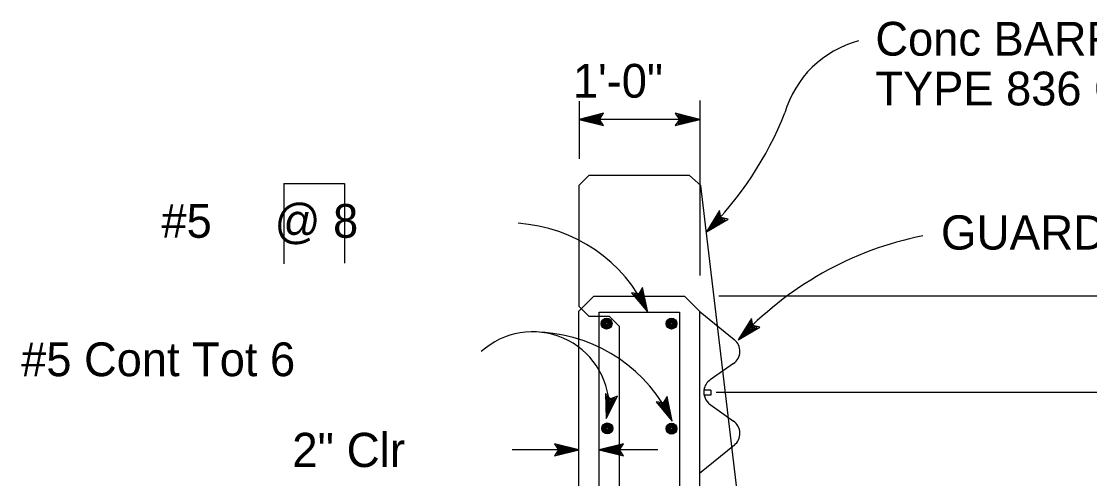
# Model space of a CAD drawing. Extents: x -894 to 866, y -476 to 714.
# Drawn here: x 412.5 to 633.6, y 19.6 to 114.3 of the extents above; entities that cross this region are included whole.
import ezdxf

# ---------------------------------------------------------------- set-up
doc = ezdxf.new("R2010")
doc.units = 0
for name, color, linetype in [('12 Coord Grid', 7, 'Continuous'), ('13 Ramp Align', 7, 'Continuous'), ('23 Layout Notes', 7, 'Continuous'), ('56 Stage 3 Anno', 7, 'Continuous'), ('57 Undefined', 7, 'Continuous'), ('60 Nongeo Data', 7, 'Continuous')]:
    doc.layers.add(name, color=color, linetype=linetype)

msp = doc.modelspace()

# ---------------------------------------------------------------- linework, layer by layer
at = {"layer": '13 Ramp Align'}
for p, q in [((466.84, 80.7), (479.38, 80.7)), ((466.84, 80.7), (466.84, 64.05)), ((479.38, 80.7), (479.38, 64.17)), ((532.08, -101.92), (532.08, 54.05)), ((532.08, 54.05), (548.74, 54.05)), ((548.74, 54.05), (548.74, -101.98))]:
    msp.add_line(p, q, dxfattribs=at)
for centre, radius in [((533.65, 51.69), 1.13), ((533.65, 51.69), 1.08), ((533.65, 51.69), 1.02), ((533.65, 51.69), 0.964), ((533.65, 51.69), 0.907), ((533.65, 51.69), 0.85), ((533.65, 51.69), 0.794), ((533.65, 51.69), 0.737), ((533.65, 51.69), 0.68), ((533.65, 51.69), 0.624), ((533.65, 51.69), 0.567), ((533.65, 51.69), 0.51), ((533.65, 51.69), 0.454), ((533.65, 51.69), 0.397), ((533.65, 51.69), 0.34), ((533.65, 51.69), 0.283), ((533.65, 51.69), 0.227), ((547.09, 51.69), 1.13), ((547.09, 51.69), 1.08), ((547.09, 51.69), 1.02), ((547.09, 51.69), 0.964), ((547.09, 51.69), 0.907), ((547.09, 51.69), 0.85), ((547.09, 51.69), 0.794), ((547.09, 51.69), 0.737), ((547.09, 51.69), 0.68), ((547.09, 51.69), 0.624), ((547.09, 51.69), 0.567), ((547.09, 51.69), 0.51), ((547.09, 51.69), 0.454), ((547.09, 51.69), 0.397), ((547.09, 51.69), 0.34), ((547.09, 51.69), 0.283), ((547.09, 51.69), 0.227), ((533.8, 29.96), 1.13), ((533.8, 29.96), 1.08), ((533.8, 29.96), 1.02), ((547.09, 29.91), 1.13), ((547.09, 29.91), 1.08), ((533.8, 29.96), 0.964), ((533.8, 29.96), 0.907), ((533.8, 29.96), 0.85), ((533.8, 29.96), 0.794), ((533.8, 29.96), 0.737), ((533.8, 29.96), 0.68), ((533.8, 29.96), 0.624), ((533.8, 29.96), 0.567), ((533.8, 29.96), 0.51), ((533.8, 29.96), 0.454), ((533.8, 29.96), 0.397), ((533.8, 29.96), 0.34), ((533.8, 29.96), 0.283), ((533.8, 29.96), 0.227), ((547.09, 29.91), 1.02), ((547.09, 29.91), 0.964), ((547.09, 29.91), 0.907), ((547.09, 29.91), 0.85), ((547.09, 29.91), 0.794), ((547.09, 29.91), 0.737), ((547.09, 29.91), 0.68), ((547.09, 29.91), 0.624), ((547.09, 29.91), 0.567), ((547.09, 29.91), 0.51), ((547.09, 29.91), 0.454), ((547.09, 29.91), 0.397), ((547.09, 29.91), 0.34), ((547.09, 29.91), 0.283), ((547.09, 29.91), 0.227)]:
    msp.add_circle(centre, radius, dxfattribs=at)
at = {"layer": '23 Layout Notes'}
for p, q in [((553, 54.1), (560.08, 48.39)), ((559.91, 43.39), (555.11, 40.04)), ((555.23, 37.92), (553.81, 37.92)), ((555.23, 37.92), (555.23, 36.88)), ((555.23, 36.88), (553.84, 36.88)), ((555.08, 34.94), (559.94, 31.46)), ((560.09, 26.5), (552.89, 20.65))]:
    msp.add_line(p, q, dxfattribs=at)
for centre, start, end in [((558.12, 45.95), 304.9198, 51.1522), ((556.9, 37.48), 124.918, 171.8632), ((556.9, 37.48), 171.8631, 234.4059), ((558.12, 28.92), 309.072, 54.4093)]:
    msp.add_arc(centre, 3.13, start, end, dxfattribs=at)
at = {"layer": '56 Stage 3 Anno'}
for p, q in [((527.97, 97.78), (527.97, 85.83)), ((552.93, 97.89), (552.93, 61.65)), ((552.93, 93.99), (527.97, 93.99)), ((685.07, 57.39), (556.91, 57.39)), ((663.74, 37.4), (556.31, 37.4)), ((527.91, 25.53), (514.11, 25.53)), ((544.28, 25.53), (532.08, 25.53))]:
    msp.add_line(p, q, dxfattribs=at)
for points in [[(527.97, 93.99), (533.03, 92.72), (532.19, 93.99), (533.03, 95.26), (527.97, 93.99)], [(552.93, 93.99), (547.87, 95.26), (548.71, 93.99), (547.87, 92.72), (552.93, 93.99)], [(528.86, 93.99), (532.53, 93.07), (531.92, 93.99), (532.53, 94.91), (528.86, 93.99)], [(529.62, 93.99), (532.12, 93.36), (531.7, 93.99), (532.12, 94.62), (529.62, 93.99)], [(530.24, 93.99), (531.78, 93.6), (531.52, 93.99), (531.78, 94.38), (530.24, 93.99)], [(530.28, 94.15), (531.41, 93.86), (531.33, 93.99), (531.41, 94.12), (530.28, 93.83)], [(552.03, 93.99), (548.37, 94.91), (548.98, 93.99), (548.37, 93.07), (552.03, 93.99)], [(551.28, 93.99), (548.78, 94.62), (549.2, 93.99), (548.78, 93.36), (551.28, 93.99)], [(550.66, 93.99), (549.12, 94.38), (549.38, 93.99), (549.12, 93.6), (550.66, 93.99)], [(550.62, 93.83), (549.49, 94.12), (549.57, 93.99), (549.49, 93.86), (550.62, 94.15)], [(554.3, 70.69), (558.8, 73.33), (557.32, 73.64), (557.03, 75.14), (554.3, 70.69)], [(554.95, 71.32), (558.21, 73.23), (557.13, 73.46), (556.92, 74.54), (554.95, 71.32)], [(555.48, 71.84), (557.71, 73.15), (556.97, 73.3), (556.83, 74.04), (555.48, 71.84)], [(555.84, 72.42), (556.85, 73.01), (556.7, 73.04), (556.67, 73.19), (556.07, 72.19)], [(555.93, 72.28), (557.3, 73.08), (556.84, 73.18), (556.75, 73.63), (555.93, 72.28)], [(542.16, 54.05), (541.11, 59.17), (540.33, 57.86), (538.83, 58.07), (542.16, 54.05)], [(541.77, 54.86), (541.01, 58.57), (540.45, 57.62), (539.35, 57.78), (541.77, 54.86)], [(541.44, 55.54), (540.93, 58.07), (540.54, 57.42), (539.8, 57.53), (541.44, 55.54)], [(541.17, 56.1), (540.86, 57.66), (540.62, 57.26), (540.16, 57.32), (541.17, 56.1)], [(541.01, 56.07), (540.78, 57.22), (540.7, 57.09), (540.55, 57.11), (541.3, 56.21)], [(560.89, 48.32), (565.4, 50.95), (563.91, 51.27), (563.62, 52.77), (560.89, 48.32)], [(561.54, 48.95), (564.8, 50.86), (563.72, 51.09), (563.51, 52.17), (561.54, 48.95)], [(562.07, 49.47), (564.3, 50.77), (563.56, 50.93), (563.42, 51.67), (562.07, 49.47)], [(562.52, 49.91), (563.89, 50.71), (563.44, 50.81), (563.34, 51.26), (562.52, 49.91)], [(562.44, 50.05), (563.45, 50.64), (563.3, 50.67), (563.27, 50.82), (562.66, 49.82)], [(533.59, 31.99), (535.89, 36.67), (534.48, 36.11), (533.42, 37.2), (533.59, 31.99)], [(533.78, 32.87), (535.45, 36.26), (534.42, 35.86), (533.65, 36.65), (533.78, 32.87)], [(533.94, 33.6), (535.08, 35.91), (534.38, 35.64), (533.85, 36.18), (533.94, 33.6)], [(533.92, 34.28), (534.44, 35.33), (534.3, 35.27), (534.19, 35.38), (534.23, 34.21)], [(534.07, 34.21), (534.77, 35.63), (534.34, 35.46), (534.01, 35.79), (534.07, 34.21)], [(547.21, 31.46), (546.17, 36.58), (545.39, 35.27), (543.88, 35.48), (547.21, 31.46)], [(546.82, 32.28), (546.07, 35.98), (545.5, 35.03), (544.41, 35.19), (546.82, 32.28)], [(546.5, 32.95), (545.98, 35.48), (545.6, 34.83), (544.85, 34.94), (546.5, 32.95)], [(546.23, 33.52), (545.91, 35.07), (545.67, 34.67), (545.21, 34.74), (546.23, 33.52)], [(546.07, 33.48), (545.84, 34.63), (545.76, 34.5), (545.61, 34.52), (546.35, 33.62)], [(527.91, 25.53), (522.85, 26.8), (523.69, 25.53), (522.85, 24.27), (527.91, 25.53)], [(532.08, 25.53), (537.14, 24.27), (536.3, 25.53), (537.14, 26.8), (532.08, 25.53)], [(527.01, 25.53), (523.34, 26.45), (523.95, 25.53), (523.34, 24.61), (527.01, 25.53)], [(526.26, 25.53), (523.75, 26.16), (524.17, 25.53), (523.75, 24.91), (526.26, 25.53)], [(525.63, 25.53), (524.1, 25.92), (524.35, 25.53), (524.1, 25.15), (525.63, 25.53)], [(525.59, 25.38), (524.46, 25.66), (524.54, 25.53), (524.46, 25.41), (525.59, 25.69)], [(532.97, 25.53), (536.65, 24.61), (536.03, 25.53), (536.65, 26.45), (532.97, 25.53)], [(533.73, 25.53), (536.23, 24.91), (535.81, 25.53), (536.23, 26.16), (533.73, 25.53)], [(534.35, 25.53), (535.89, 25.15), (535.63, 25.53), (535.89, 25.92), (534.35, 25.53)], [(534.39, 25.69), (535.52, 25.41), (535.44, 25.53), (535.52, 25.66), (534.39, 25.38)]]:
    msp.add_lwpolyline(points, dxfattribs=at)
for centre, radius, start, end in [((591.36, 89.29), 21.68, 104.8122, 163.7731), ((504.19, 121.39), 71.28, 314.6656, 338.5733), ((513.23, 40.64), 31.89, 24.8798, 86.2523), ((613.22, 0.25), 71.05, 101.4529, 137.4287), ((518.35, 34.11), 15.87, 0.9077, 132.1373), ((518.28, 18.05), 31.89, 24.8798, 86.2523)]:
    msp.add_arc(centre, radius, start, end, dxfattribs=at)
at = {"layer": '60 Nongeo Data'}
for p, q in [((531.03, 57.39), (527.88, 54.28)), ((531.03, 57.39), (549.78, 57.39)), ((549.78, 57.39), (552.91, 54.27)), ((527.91, -103.03), (527.91, 54.27)), ((552.91, 54.27), (552.91, -5.11))]:
    msp.add_line(p, q, dxfattribs=at)
msp.add_lwpolyline([(563.32, -5.11), (553.15, 80.32), (550.83, 82.39), (529.99, 82.39), (527.91, 80.31), (527.91, 55.31), (529.99, 53.23), (534.15, 53.23), (536.23, 51.14), (536.23, -5.11)], dxfattribs=at)

# ---------------------------------------------------------------- texts
at = {"layer": '12 Coord Grid'}
for s, height, p in [('1\'-0"', 7, (526.68, 98.49)), ('2" Clr', 7.087, (468.57, 21.96))]:
    msp.add_text(s, height=height, dxfattribs=at).set_placement(p)
at = {"layer": '57 Undefined'}
for s, height, p in [('Conc BARRIER OPTION', 7, (589.29, 107.2)), ('TYPE 836 OR TYPE 842', 7, (589.29, 96.89)), ('#5     @ 8', 7, (441.51, 69.46)), ('GUARDRAIL (IF USED)', 7.0866, (602.86, 67.02)), ('#5 Cont Tot 6', 7, (412.47, 40.78))]:
    msp.add_text(s, height=height, dxfattribs=at).set_placement(p)

doc.saveas('drawing.dxf')
